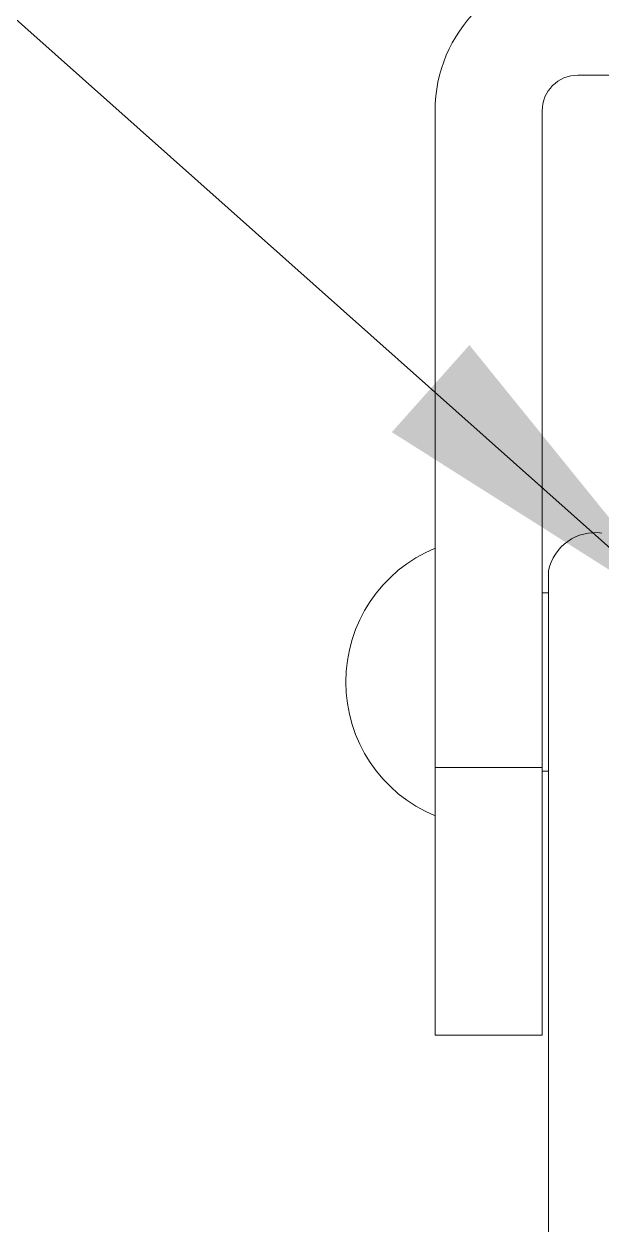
# Model space of a CAD drawing. Extents: x -976302 to -776254, y 5665 to 231437.
# Drawn here: x -798768.2 to -798605.3, y 81646.8 to 81985.1 of the extents above; entities that cross this region are included whole.
import ezdxf

# ---------------------------------------------------------------- set-up
doc = ezdxf.new("R2010")
doc.units = 0
doc.header["$LTSCALE"] = 1000
doc.header["$MEASUREMENT"] = 0
doc.layers.add('22', color=7, linetype='Continuous')
doc.styles.get("Standard").update_dxf_attribs({"font": 'gbenor.shx', "bigfont": 'gbcbig.shx'})
doc.dimstyles.get("Standard").update_dxf_attribs({"dimscale": 100, "dimtxt": 3.5, "dimasz": 1, "dimexe": 2.5, "dimexo": 3, "dimgap": 1.5, "dimtad": 1, "dimdec": 0, "dimzin": 0, "dimdsep": 46, "dimtxsty": 'Standard', "dimblk": 'ARCHTICK', "dimcen": 0.09, "dimadec": 0, "dimazin": 0, "dimtfac": 1, "dimtdec": 0, "dimtix": 1, "dimtmove": 2, "dimatfit": 3, "dimfxl": 1, "dimtolj": 1, "dimtzin": 0, "dimarcsym": 0})

# ---------------------------------------------------------------- blocks, each defined once
blk = doc.blocks.new('*U19')
at = {"color": 7, "linetype": 'Continuous', "lineweight": 15}
for p, q in [((-15776.903, -17339.822), (-15768.514, -17339.822)), ((-15766.529, -17341.808), (-15766.529, -17378.327)), ((-15760.572, -17341.808), (-15760.572, -17378.327)), ((-15766.876, -17427.894), (-15766.876, -17367.398)), ((-15766.529, -17368.612), (-15766.876, -17368.612)), ((-15760.572, -17378.327), (-15766.529, -17378.327)), ((-15766.529, -17378.327), (-15766.529, -17393.218)), ((-15760.572, -17378.327), (-15760.572, -17393.218)), ((-15766.876, -17378.539), (-15766.529, -17378.539)), ((-15766.529, -17393.218), (-15760.572, -17393.218))]:
    blk.add_line(p, q, dxfattribs=at)
for centre, radius, start, end in [((-15768.514, -17341.808), 7.942, 0, 90), ((-15768.514, -17341.808), 1.985, 0, 90), ((-15769.482, -17367.924), 2.659, 11.42175, 98.04947), ((-15763.674, -17373.575), 8.066, 0, 67.38014), ((-15763.674, -17373.575), 8.066, 292.61986, 0)]:
    blk.add_arc(centre, radius, start, end, dxfattribs=at)
blk = doc.blocks.new('_ArchTick')
at = {"color": 0, "linetype": 'ByBlock', "const_width": 0.4}
blk.add_lwpolyline([(-0.5, -0.5), (0.5, 0.5)], dxfattribs=at)

msp = doc.modelspace()

# ---------------------------------------------------------------- block references
at = {"xscale": -5.068799998611212, "yscale": 5.068799999542534, "zscale": 5.068800000000002}
msp.add_blockref('*U19', (-878539.54, 169862.78), dxfattribs=at)
msp.add_blockref('*U19', (-878539.54, 169862.78), dxfattribs=at)

# ---------------------------------------------------------------- leaders
at = {"layer": '22'}
msp.add_leader([(-798578.92, 81815.81), (-799411.53, 82557.39)], dimstyle='Standard', override={"dimgap": 100, "dimtad": 0}, dxfattribs=at)

doc.saveas('drawing.dxf')
